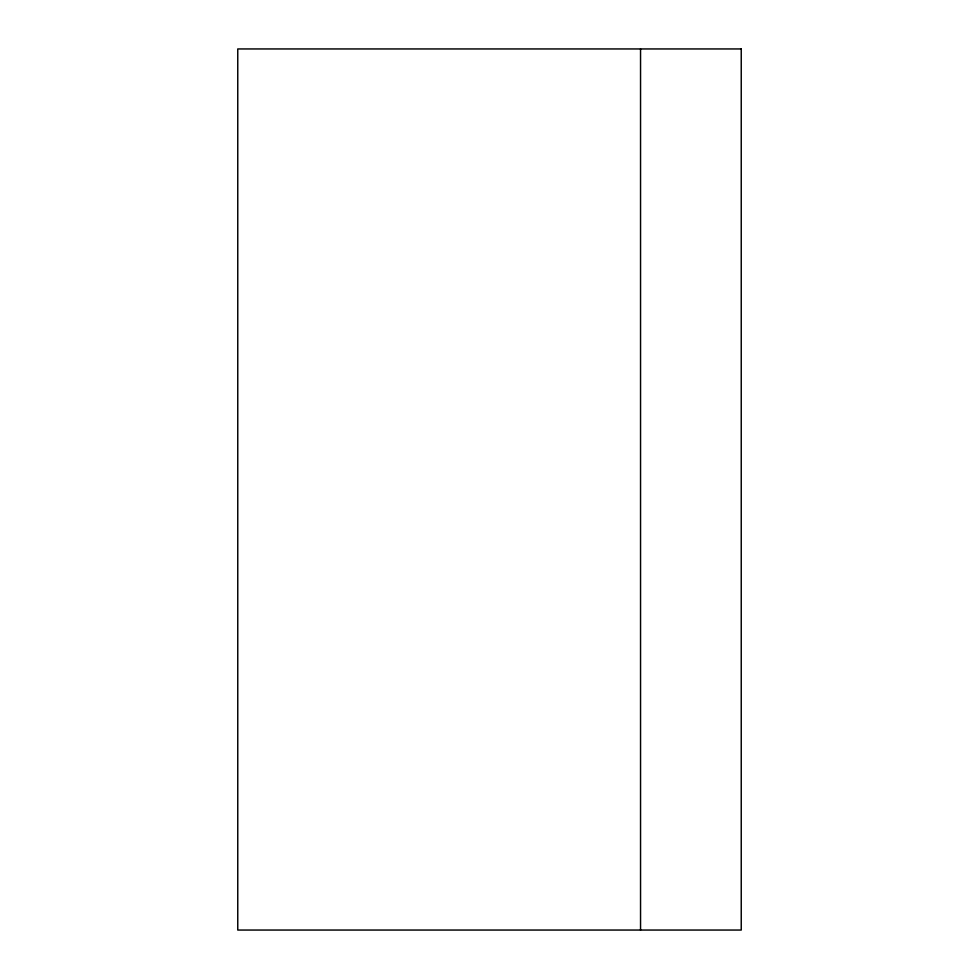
<?xml version="1.0" encoding="UTF-8"?>
<svg xmlns="http://www.w3.org/2000/svg" width="979" height="979" viewBox="0 0 979 979"><rect width="100%" height="100%" fill="white"/><g stroke="black" fill="none" stroke-linecap="round" stroke-linejoin="round"><path stroke-width="1.47" d="M640.547 48.95L640.547 930.05M741.238 48.95L237.762 48.95L237.762 930.05L741.238 930.05L741.238 48.95"/></g></svg>
